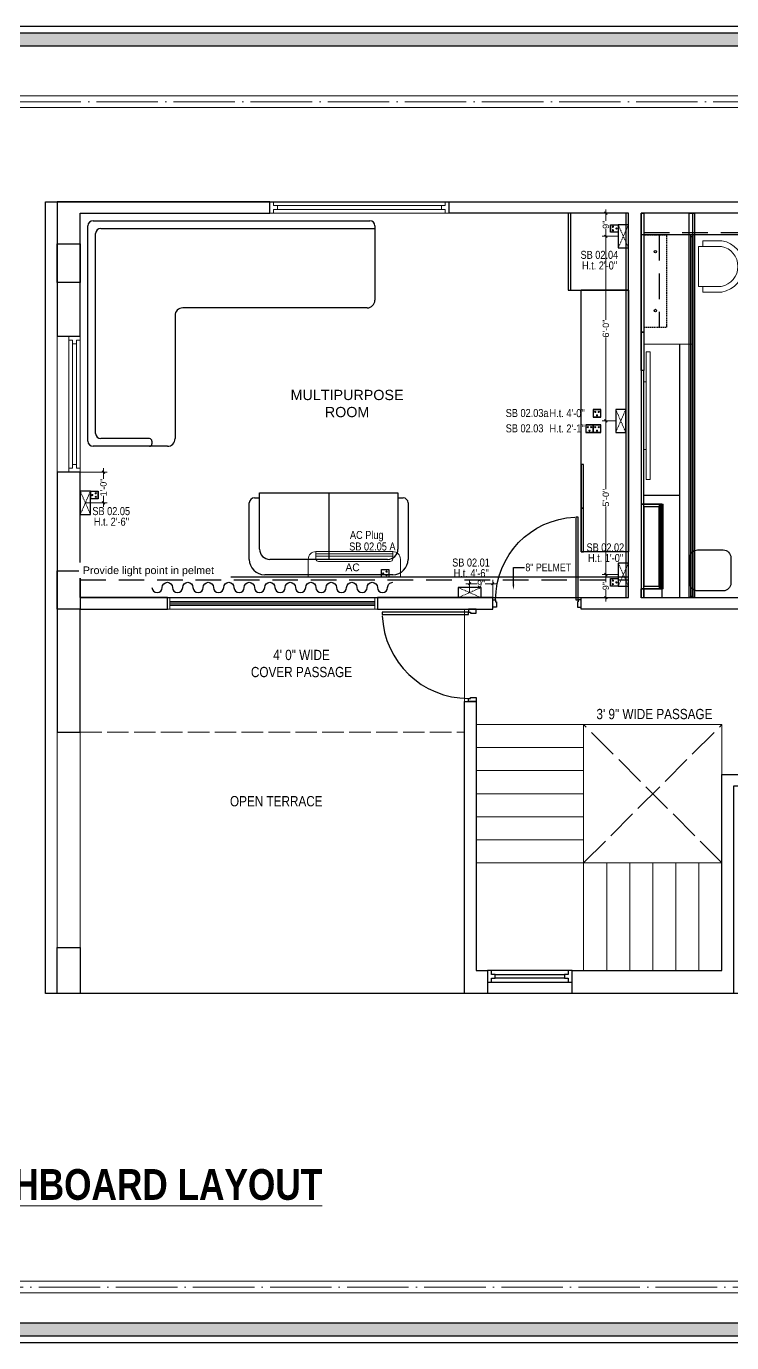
# Model space of a CAD drawing. Header units: millimetres. Extents: x 145796 to 148307, y -176303 to -174465.
# Drawn here: x 147589 to 147864, y -176303 to -175790 of the extents above; entities that cross this region are included whole.
import ezdxf
from ezdxf import colors
from ezdxf.entities.mleader import LeaderData, LeaderLine
from ezdxf.math import Vec2, Vec3

# ---------------------------------------------------------------- set-up
doc = ezdxf.new("R2010")
doc.units = ezdxf.units.MM
doc.header["$MEASUREMENT"] = 0
doc.header["$PDMODE"] = 2
for name, pattern in [('00 . GROUND FLOOR$0$DASHED', [0.75, 0.5, -0.25]), ('ACAD_ISO02W100', [15, 12, -3]), ('ACAD_ISO04W100', [30, 24, -3, 0, -3]), ('DASHED', [0.75, 0.5, -0.25]), ('DASHED2', [0.375, 0.25, -0.125]), ('DASHEDX2', [1.5, 1, -0.5])]:
    doc.linetypes.add(name, pattern=pattern)
doc.layers.get('Defpoints').update_dxf_attribs({"color": 220})
doc.layers.add('AR DOOR', color=40, linetype='Continuous')
doc.layers.add('AR ELE-5', color=134, linetype='Continuous')
for name, color, linetype, lineweight in [('COLUMN', 1, 'Continuous', 30), ('DIM.', 250, 'Continuous', 13), ('el', 7, 'Continuous', 20), ('ELEC-wires', 1, 'DASHED2', 13), ('Electrical', 84, 'Continuous', 30), ('ELEVATION ( SPIRAL STAIR )', 250, 'Continuous', 9), ('FALSE CEILING', 6, 'Continuous', 30), ('FIRST FLOOR ( DW_RAIL )', 7, 'Continuous', 9), ('FIRST FLOOR ( TEXT )', 7, 'Continuous', 9), ('FIRST FLOOR_( STAIR )', 251, 'Continuous', 9), ('FUR1', 1, 'Continuous', 0), ('FURNITURE', 32, 'Continuous', 9), ('FURNITURE-1', 252, 'Continuous', 13), ('GROUND FLOOR', 7, 'Continuous', 9), ('hatch-rcc', 251, 'Continuous', 9), ('Labelling', 1, 'Continuous', 25), ('NAME PLATE', 7, 'Continuous', 25), ('SECOND FLOOR', 7, 'Continuous', 9), ('SECOND FLOOR  ( PLINE )', 251, 'Continuous', 30), ('SECOND FLOOR ( DW_RAIL )', 7, 'Continuous', 9), ('SECOND FLOOR ( PLine )', 7, 'Continuous', 30), ('Text', 7, 'Continuous', 15), ('text1', 1, 'Continuous', 15), ('wall', 7, 'Continuous', 30), ('XX~SLAB ( BEAM )~ ( DIM )', 7, 'Continuous', 9)]:
    doc.layers.add(name, color=color, linetype=linetype, lineweight=lineweight)
doc.layers.add('XX~SLAB ( PLINE )', color=251, linetype='Continuous', plot=False)
doc.styles.add('Aerial', font='arial.ttf')
doc.styles.add('KATHA', font='swissc.ttf')
doc.styles.get("Standard").update_dxf_attribs({"font": 'arial.ttf', "height": 6})
doc.styles.add('style4', font='ARIALN.TTF')
doc.styles.add('TEXT', font='eurr____.ttf')
doc.dimstyles.new('Cn_BT_9 ( BOLD )', dxfattribs={"dimtxt": 2.5, "dimasz": 1, "dimexe": 1.5, "dimexo": 0, "dimgap": 0.09, "dimtad": 0, "dimdec": 0, "dimzin": 3, "dimdsep": 46, "dimlunit": 4, "dimtxsty": 'Aerial', "dimblk": 'OBLIQUE', "dimcen": 0.09, "dimdle": 1.5, "dimclrd": 1, "dimclre": 1, "dimclrt": 5, "dimadec": 0, "dimazin": 0, "dimtfac": 0.75, "dimtdec": 0, "dimtofl": 0, "dimtmove": 0, "dimatfit": 3, "dimldrblk": 'OBLIQUE', "dimfxl": 0, "dimtolj": 1, "dimtzin": 0, "dimlwd": 15, "dimlwe": 15, "dimarcsym": 0})

# ---------------------------------------------------------------- blocks, each defined once
blk = doc.blocks.new('LAYOUT FILE')
at = {"layer": 'NAME PLATE', "true_color": 0xd39e00}
h = blk.add_hatch(color=42, dxfattribs=at)
h.paths.add_polyline_path([(3346889.83, -513806.18), (3346889.83, -514260.7), (3347535.56, -514260.7), (3347535.56, -513806.18)])
h.paths.add_polyline_path([(3346894.36, -513810.71), (3347531.03, -513810.71), (3347531.03, -514256.17), (3346894.36, -514256.17)], flags=16)
at = {"layer": 'NAME PLATE', "color": 42, "true_color": 0xd39e00}
for points in [[(3346887.56, -513803.91), (3347537.83, -513803.91), (3347537.83, -514262.96), (3346887.56, -514262.96)], [(3346889.83, -513806.18), (3347535.56, -513806.18), (3347535.56, -514260.7), (3346889.83, -514260.7)], [(3346894.36, -513810.71), (3347531.03, -513810.71), (3347531.03, -514256.17), (3346894.36, -514256.17)]]:
    blk.add_lwpolyline(points, close=True, dxfattribs=at)
blk = doc.blocks.new('ceiling')
at = {"layer": 'FURNITURE', "color": 9, "lineweight": 30, "true_color": 0xc7c8ca}
for p, q in [((142904.89, -176849.37, -0.13), (143012.89, -176849.37, -0.13)), ((142902.89, -176935.37, -0.13), (142902.89, -176851.37, -0.13)), ((142905.89, -176932.37, -0.13), (142905.89, -176854.37, -0.13)), ((142907.89, -176852.37, -0.13), (143014.89, -176852.37, -0.13)), ((143014.89, -176851.37, -0.13), (143014.89, -176880.36, -0.13)), ((143113.89, -176876.42), (143095.39, -176876.42)), ((142936.89, -176886.36, -0.13), (142936.89, -176934.37, -0.13)), ((143011.89, -176883.36, -0.13), (142939.89, -176883.36, -0.13)), ((142933.89, -176937.37, -0.13), (142904.89, -176937.37, -0.13)), ((142926.89, -176934.37, -0.13), (142907.89, -176934.37, -0.13)), ((142927.89, -176935.37, -0.13), (142927.89, -176936.37, -0.13)), ((142967.89, -176957.47, -0.13), (142969.89, -176957.47, -0.13)), ((142969.89, -176977.47, -0.13), (142969.89, -176955.47, -0.13)), ((142969.89, -176955.47, -0.13), (143023.89, -176955.47, -0.13)), ((142996.89, -176955.47, -0.13), (142996.89, -176981.47, -0.13)), ((143023.89, -176955.47, -0.13), (143023.89, -176977.47, -0.13)), ((143023.89, -176955.47, -0.13), (143023.89, -176957.47, -0.13)), ((143023.89, -176957.47, -0.13), (143025.89, -176957.47, -0.13)), ((142965.89, -176981.47, -0.13), (142965.89, -176959.47, -0.13)), ((143027.89, -176959.47, -0.13), (143027.89, -176981.47, -0.13)), ((143019.89, -176981.47, -0.13), (142973.89, -176981.47, -0.13)), ((143021.89, -176987.47, -0.13), (142971.89, -176987.47, -0.13))]:
    blk.add_line(p, q, dxfattribs=at)
at = {"layer": 'FURNITURE', "color": 3, "linetype": 'DASHEDX2', "lineweight": 30, "ltscale": 10}
blk.add_line((142899.89, -176989.42, -0.13), (143113.89, -176989.42, -0.13), dxfattribs=at)
at = {"layer": 'FURNITURE', "color": 9, "lineweight": 30, "ltscale": 10, "true_color": 0xc7c8ca}
for points in [[(143090.39, -176876.42), (143113.89, -176876.42), (143113.89, -176846.42), (143090.39, -176846.42)], [(143090.39, -176876.42), (143091.39, -176876.42), (143091.39, -176846.42), (143090.39, -176846.42)], [(143112.89, -176996.42), (143113.89, -176996.42), (143113.89, -176846.42), (143112.89, -176846.42)], [(143113.89, -176876.42), (143113.89, -176978.5), (143095.39, -176978.5), (143095.39, -176876.42)], [(143096.39, -176961.5), (143096.39, -176944.5), (143095.39, -176944.5), (143095.39, -176961.5)], [(143096.39, -176978.5), (143096.39, -176961.5), (143095.39, -176961.5), (143095.39, -176978.5)], [(143113.89, -176996.42), (143113.89, -176988.42), (142899.89, -176988.42), (142899.89, -176996.42)]]:
    blk.add_lwpolyline(points, close=True, dxfattribs=at)
at = {"layer": 'FURNITURE', "color": 9, "lineweight": 25, "true_color": 0xc7c8ca, "elevation": -0.13}
blk.add_lwpolyline([(142927.89, -176992.42, 1), (142931.89, -176992.42, -1), (142935.89, -176992.42, 1), (142939.89, -176992.42, -1), (142943.89, -176992.42, 1), (142947.89, -176992.42, -1), (142951.89, -176992.42, 1), (142955.89, -176992.42, -1), (142959.89, -176992.42, 1), (142963.89, -176992.42, -1), (142967.89, -176992.42, 1), (142971.89, -176992.42, -1), (142975.89, -176992.42, 1), (142979.89, -176992.42, -1), (142983.89, -176992.42, 1), (142987.89, -176992.42, -1), (142991.89, -176992.42, 1), (142995.89, -176992.42, -1), (142999.89, -176992.42, 1), (143003.89, -176992.42, -1), (143007.89, -176992.42, 1), (143011.89, -176992.42, -1), (143015.89, -176992.42, 1), (143019.89, -176992.42, -0.414214), (143021.89, -176990.42, -0.414214)], format="xyb", dxfattribs=at)
at = {"layer": 'FURNITURE', "color": 9, "lineweight": 30, "true_color": 0xc7c8ca}
for centre, radius, start, end in [((142904.89, -176851.37, -0.13), 2, 90, 180), ((143012.89, -176851.37, -0.13), 2, 0, 90), ((142907.89, -176854.37, -0.13), 2, 90, 180), ((143011.89, -176880.36, -0.13), 3, 270, 0), ((142939.89, -176886.36, -0.13), 3, 90, 180), ((142907.89, -176932.37, -0.13), 2, 180, 270), ((142904.89, -176935.37, -0.13), 2, 180, 270), ((142926.89, -176935.37, -0.13), 1, 0, 90), ((142926.89, -176936.37, -0.13), 1, 270, 0), ((142933.89, -176934.37, -0.13), 3, 270, 0), ((142967.89, -176959.47, -0.13), 2, 90, 180), ((143025.89, -176959.47, -0.13), 2, 0, 90), ((142973.89, -176977.47, -0.13), 4, 180, 270), ((143019.89, -176977.47, -0.13), 4, 270, 0), ((142971.89, -176981.47, -0.13), 6, 180, 270), ((143021.89, -176981.47, -0.13), 6, 270, 0)]:
    blk.add_arc(centre, radius, start, end, dxfattribs=at)
blk = doc.blocks.new('*U19')
for points in [[(0, 0), (0, 1120), (-30, 1120), (-30, 0)], [(40, 0), (0, 0), (0, -30), (-10, -30), (-10, -100), (40, -100)], [(-1160, 0), (-1120, 0), (-1120, -30), (-1110, -30), (-1110, -100), (-1160, -100)]]:
    blk.add_lwpolyline(points, close=True)
at = {"layer": 'AR ELE-5', "linetype": 'ByBlock', "ltscale": 15}
blk.add_arc((2, -1), 1122, 92.373, 179.9653, dxfattribs=at)
blk = doc.blocks.new('*U20')
for points in [[(-1160, 0), (-1120, 0), (-1120, 30), (-1110, 30), (-1110, 100), (-1160, 100)], [(0, 0), (0, -1120), (-30, -1120), (-30, 0)], [(40, 0), (0, 0), (0, 30), (-10, 30), (-10, 100), (40, 100)]]:
    blk.add_lwpolyline(points, close=True)
at = {"layer": 'AR ELE-5', "linetype": 'ByBlock', "ltscale": 15}
blk.add_arc((2, 1), 1122, 180.0347, 267.627, dxfattribs=at)
blk = doc.blocks.new('AC PLAN')
at = {"layer": 'Electrical', "lineweight": 15}
for p, q in [((1311.48, 1908.44), (1311.48, 1944.46)), ((1311.48, 1944.46), (1318.46, 1944.46)), ((1318.6, 1941.45), (1321.47, 1941.45)), ((1319.61, 1911.45), (1319.61, 1941.45)), ((1320.61, 1911.45), (1320.61, 1941.45)), ((1321.47, 1941.45), (1321.47, 1911.45)), ((1321.47, 1911.45), (1321.47, 1941.45)), ((1317.6, 1912.45), (1317.6, 1940.45)), ((1318.6, 1911.45), (1321.47, 1911.45)), ((1321.47, 1911.45), (1321.47, 1911.45)), ((1318.46, 1908.44), (1311.48, 1908.44))]:
    blk.add_line(p, q, dxfattribs=at)
for centre, start, end in [((1318.46, 1941.45), 0, 90), ((1318.46, 1911.45), 270, 0)]:
    blk.add_arc(centre, 3.01, start, end, dxfattribs=at)
at = {"layer": 'Electrical', "lineweight": 15, "extrusion": (0, 0, -1)}
for centre, start_param, end_param in [((1318.6, 1940.45), -0.785398, 0.785398), ((1318.6, 1912.45), 3.926991, 5.497787)]:
    blk.add_ellipse(centre, major_axis=(-0.71, 0.71), ratio=1, start_param=start_param, end_param=end_param, dxfattribs=at)
at = {"layer": 'Text', "style": 'TEXT'}
blk.add_text('AC', height=3, rotation=270, dxfattribs=at).set_placement((1313.81, 1929.93))
blk = doc.blocks.new('RGH')
at = {"color": 242, "linetype": 'DASHED', "true_color": 0xcd2027}
for p, q in [((130318.55, 18194.22), (130309.54, 18198.2)), ((130318.55, 18198.2), (130309.54, 18194.22))]:
    blk.add_line(p, q, dxfattribs=at)
at = {"layer": 'ELEC-wires', "color": 5, "linetype": 'ByBlock', "lineweight": 30, "ltscale": 4}
blk.add_lwpolyline([(130309.54, 18198.2), (130318.55, 18198.2), (130318.55, 18194.22), (130309.54, 18194.22)], close=True, dxfattribs=at)
blk = doc.blocks.new('erfer')
at = {"layer": 'hatch-rcc', "lineweight": 30}
blk.add_lwpolyline([(1905.9, -1304.21), (1908.38, -1304.21), (1908.38, -1306.73), (1905.9, -1306.73)], close=True, dxfattribs=at)
at = {"layer": 'hatch-rcc'}
blk.add_lwpolyline([(1905.96, -1304.28), (1908.31, -1304.28), (1908.31, -1306.66), (1905.96, -1306.66)], close=True, dxfattribs=at)
for centre in [(1907.14, -1304.81), (1906.56, -1305.95), (1907.72, -1305.95)]:
    blk.add_circle(centre, 0.211, dxfattribs=at)
blk = doc.blocks.new('_Oblique')
at = {"layer": 'wall', "color": 0, "lineweight": -2}
blk.add_line((-0.5, -0.5), (0.5, 0.5), dxfattribs=at)
blk = doc.blocks.new('*D332')
at = {"layer": 'Defpoints', "color": 0, "ltscale": 10, "transparency": 16777216}
for p in [(147610.18, -175963.64, -0.13), (147612.17, -175975.64), (147619.24, -175975.64)]:
    blk.add_point(p, dxfattribs=at)
at = {"layer": 'FURNITURE', "color": 1, "lineweight": 15, "ltscale": 10, "transparency": 16777216}
for p, q in [((147619.24, -175962.14), (147619.24, -175966.34)), ((147610.18, -175963.64), (147620.74, -175963.64)), ((147619.24, -175977.14), (147619.24, -175972.93)), ((147612.17, -175975.64), (147620.74, -175975.64))]:
    blk.add_line(p, q, dxfattribs=at)
for p, rotation in [((147619.24, -175963.64), 90), ((147619.24, -175975.64), 270)]:
    blk.add_blockref('_Oblique', p, dxfattribs=dict(at, rotation=rotation))
at = {"layer": 'FURNITURE', "color": 5, "ltscale": 10, "transparency": 16777216, "insert": (147619.24, -175969.64), "char_height": 2.5, "attachment_point": 5, "rotation": 90, "style": 'Aerial'}
blk.add_mtext('\\A1;1\'-0"', dxfattribs=at)
blk = doc.blocks.new('*D333')
at = {"layer": 'Defpoints', "color": 0, "ltscale": 10, "transparency": 16777216}
for p in [(147771.18, -176007.18), (147762.18, -176010.65, -0.13), (147771.18, -176012.64, -0.13)]:
    blk.add_point(p, dxfattribs=at)
at = {"layer": 'FURNITURE', "color": 1, "lineweight": 15, "ltscale": 10, "transparency": 16777216}
for p, q in [((147760.68, -176007.18), (147765.15, -176007.18)), ((147762.18, -176010.65), (147762.18, -176005.68)), ((147772.68, -176007.18), (147768.21, -176007.18)), ((147771.18, -176012.64), (147771.18, -176005.68))]:
    blk.add_line(p, q, dxfattribs=at)
at = {"layer": 'FURNITURE', "color": 1, "lineweight": 15, "ltscale": 10, "transparency": 16777216, "rotation": 180}
blk.add_blockref('_Oblique', (147762.18, -176007.18), dxfattribs=at)
at = {"layer": 'FURNITURE', "color": 1, "lineweight": 15, "ltscale": 10, "transparency": 16777216}
blk.add_blockref('_Oblique', (147771.18, -176007.18), dxfattribs=at)
at = {"layer": 'FURNITURE', "color": 5, "ltscale": 10, "transparency": 16777216, "insert": (147766.68, -176007.18), "char_height": 2.5, "attachment_point": 5, "style": 'Aerial'}
blk.add_mtext('\\A1;9"', dxfattribs=at)
blk = doc.blocks.new('*D334')
at = {"layer": 'Defpoints', "color": 0, "ltscale": 10, "transparency": 16777216}
for p in [(147820.19, -176003.64), (147815.36, -176012.64), (147820.19, -176012.64, -0.13)]:
    blk.add_point(p, dxfattribs=at)
at = {"layer": 'FURNITURE', "color": 1, "lineweight": 15, "ltscale": 10, "transparency": 16777216}
for p, q in [((147820.19, -176003.64), (147813.86, -176003.64)), ((147815.36, -176002.14), (147815.36, -176006.61)), ((147820.19, -176012.64), (147813.86, -176012.64)), ((147815.36, -176014.14), (147815.36, -176009.67))]:
    blk.add_line(p, q, dxfattribs=at)
for p, rotation in [((147815.36, -176003.64), 90), ((147815.36, -176012.64), 270)]:
    blk.add_blockref('_Oblique', p, dxfattribs=dict(at, rotation=rotation))
at = {"layer": 'FURNITURE', "color": 5, "ltscale": 10, "transparency": 16777216, "insert": (147815.36, -176008.14), "char_height": 2.5, "attachment_point": 5, "rotation": 90, "style": 'Aerial'}
blk.add_mtext('\\A1;9"', dxfattribs=at)
blk = doc.blocks.new('*D335')
at = {"layer": 'Defpoints', "color": 0, "ltscale": 10, "transparency": 16777216}
for p in [(147815.36, -175943.68), (147819.19, -175943.68), (147820.19, -176003.64)]:
    blk.add_point(p, dxfattribs=at)
at = {"layer": 'FURNITURE', "color": 1, "lineweight": 15, "ltscale": 10, "transparency": 16777216}
for p, q in [((147815.36, -175942.18), (147815.36, -175970.25)), ((147819.19, -175943.68), (147813.86, -175943.68)), ((147815.36, -176005.14), (147815.36, -175977.07)), ((147820.19, -176003.64), (147813.86, -176003.64))]:
    blk.add_line(p, q, dxfattribs=at)
for p, rotation in [((147815.36, -175943.68), 90), ((147815.36, -176003.64), 270)]:
    blk.add_blockref('_Oblique', p, dxfattribs=dict(at, rotation=rotation))
at = {"layer": 'FURNITURE', "color": 5, "ltscale": 10, "transparency": 16777216, "insert": (147815.36, -175973.66), "char_height": 2.5, "attachment_point": 5, "rotation": 90, "style": 'Aerial'}
blk.add_mtext('\\A1;5\'-0"', dxfattribs=at)
blk = doc.blocks.new('*D336')
at = {"layer": 'Defpoints', "color": 0, "ltscale": 10, "transparency": 16777216}
for p in [(147815.36, -175871.64), (147820.19, -175871.64, -0.13), (147819.19, -175943.68)]:
    blk.add_point(p, dxfattribs=at)
at = {"layer": 'FURNITURE', "color": 1, "lineweight": 15, "ltscale": 10, "transparency": 16777216}
for p, q in [((147815.36, -175870.14), (147815.36, -175904.24)), ((147820.19, -175871.64), (147813.86, -175871.64)), ((147815.36, -175945.18), (147815.36, -175911.08)), ((147819.19, -175943.68), (147813.86, -175943.68))]:
    blk.add_line(p, q, dxfattribs=at)
for p, rotation in [((147815.36, -175871.64), 90), ((147815.36, -175943.68), 270)]:
    blk.add_blockref('_Oblique', p, dxfattribs=dict(at, rotation=rotation))
at = {"layer": 'FURNITURE', "color": 5, "ltscale": 10, "transparency": 16777216, "insert": (147815.36, -175907.66), "char_height": 2.5, "attachment_point": 5, "rotation": 90, "style": 'Aerial'}
blk.add_mtext('\\A1;6\'-0"', dxfattribs=at)
blk = doc.blocks.new('*D337')
at = {"layer": 'Defpoints', "color": 0, "ltscale": 10, "transparency": 16777216}
for p in [(147815.36, -175862.64), (147824.18, -175862.64, -0.13), (147820.19, -175871.64, -0.13)]:
    blk.add_point(p, dxfattribs=at)
at = {"layer": 'FURNITURE', "color": 1, "lineweight": 15, "ltscale": 10, "transparency": 16777216}
for p, q in [((147824.18, -175862.64), (147813.86, -175862.64)), ((147815.36, -175861.14), (147815.36, -175865.61)), ((147815.36, -175873.14), (147815.36, -175868.67)), ((147820.19, -175871.64), (147813.86, -175871.64))]:
    blk.add_line(p, q, dxfattribs=at)
for p, rotation in [((147815.36, -175862.64), 90), ((147815.36, -175871.64), 270)]:
    blk.add_blockref('_Oblique', p, dxfattribs=dict(at, rotation=rotation))
at = {"layer": 'FURNITURE', "color": 5, "ltscale": 10, "transparency": 16777216, "insert": (147815.36, -175867.14), "char_height": 2.5, "attachment_point": 5, "rotation": 90, "style": 'Aerial'}
blk.add_mtext('\\A1;9"', dxfattribs=at)
blk = doc.blocks.new('16')
at = {"layer": 'hatch-rcc', "color": 1, "lineweight": 30}
blk.add_lwpolyline([(392822.83, -38266.87), (392825.13, -38266.87), (392825.13, -38269.2), (392822.83, -38269.2)], close=True, dxfattribs=at)
at = {"layer": 'hatch-rcc', "color": 1}
blk.add_lwpolyline([(392822.89, -38266.93), (392825.07, -38266.93), (392825.07, -38269.14), (392822.89, -38269.14)], close=True, dxfattribs=at)
for centre in [(392823.44, -38268.48), (392823.98, -38267.42), (392824.52, -38268.48)]:
    blk.add_circle(centre, 0.195, dxfattribs=at)

msp = doc.modelspace()

# ---------------------------------------------------------------- linework, layer by layer
at = {"color": 9, "lineweight": 9, "true_color": 0xc7c8ca, "elevation": -0.13}
for points in [[(147832.6, -175916.68), (147831.15, -175916.68), (147831.15, -175966.51), (147832.6, -175966.51)], [(147831.15, -175928.38), (147830.2, -175928.38), (147830.2, -175954.82), (147831.15, -175954.82)]]:
    msp.add_lwpolyline(points, close=True, dxfattribs=at)
at = {"layer": 'COLUMN', "elevation": -0.13}
for points in [[(147601.18, -175874.64), (147610.18, -175874.64), (147610.18, -175889.64), (147601.18, -175889.64)], [(147601.18, -176002.14), (147610.18, -176002.14), (147610.18, -176017.14), (147601.18, -176017.14)], [(147601.18, -176149.14), (147610.18, -176149.14), (147610.18, -176167.14), (147601.18, -176167.14)]]:
    msp.add_lwpolyline(points, close=True, dxfattribs=at)
at = {"layer": 'Electrical', "color": 7, "lineweight": 30, "elevation": -0.13}
msp.add_lwpolyline([(147848.38, -175871.13), (147848.38, -176012.64), (147849.44, -176012.64), (147849.44, -175871.13)], close=True, dxfattribs=at)
at = {"layer": 'Electrical', "color": 175, "lineweight": 30, "ltscale": 8, "true_color": 0x4554a5, "elevation": -0.13}
for points in [[(147849.22, -176012.24), (147848.59, -176012.24), (147848.59, -175871.65), (147849.22, -175871.65)], [(147849.2, -176012.22), (147848.61, -176012.22), (147848.61, -175871.67), (147849.2, -175871.67)]]:
    msp.add_lwpolyline(points, close=True, dxfattribs=at)
at = {"layer": 'ELEVATION ( SPIRAL STAIR )', "color": 9, "true_color": 0xc7c8ca, "elevation": -0.13}
msp.add_lwpolyline([(147836.68, -175976.21), (147836.68, -176009.21), (147837.68, -176009.21), (147837.68, -175976.21)], close=True, dxfattribs=at)
at = {"layer": 'FALSE CEILING', "lineweight": 25, "elevation": -0.13}
msp.add_lwpolyline([(147849.91, -175862.64), (147849.91, -176012.64), (147847.91, -176012.64), (147847.91, -175862.64)], close=True, dxfattribs=at)
at = {"layer": 'FIRST FLOOR ( DW_RAIL )', "elevation": -0.13}
for points in [[(147645.18, -176017.14), (147645.18, -176012.64)], [(147725.18, -176012.64), (147725.18, -176017.14)]]:
    msp.add_lwpolyline(points, dxfattribs=at)
for points in [[(147645.18, -176014.14), (147725.18, -176014.14), (147725.18, -176014.64), (147645.18, -176014.64)], [(147645.18, -176015.14), (147725.18, -176015.14), (147725.18, -176015.64), (147645.18, -176015.64)]]:
    msp.add_lwpolyline(points, close=True, dxfattribs=at)
at = {"layer": 'FIRST FLOOR_( STAIR )'}
for p, q in [((147806.68, -176062.14, -0.13), (147764.68, -176062.14, -0.13)), ((147806.68, -176062.14, -0.13), (147806.68, -176158.14, -0.13)), ((147806.68, -176071.14, -0.13), (147764.68, -176071.14, -0.13)), ((147806.68, -176080.14, -0.13), (147764.68, -176080.14, -0.13)), ((147806.68, -176089.14, -0.13), (147764.68, -176089.14, -0.13)), ((147806.68, -176098.14, -0.13), (147764.68, -176098.14, -0.13)), ((147806.68, -176107.14, -0.13), (147764.68, -176107.14, -0.13)), ((147860.68, -176116.14, -0.13), (147764.68, -176116.14, -0.13)), ((147815.68, -176116.14, -0.13), (147815.68, -176158.14, -0.13)), ((147824.68, -176116.14, -0.13), (147824.68, -176158.14, -0.13)), ((147833.68, -176116.14, -0.13), (147833.68, -176158.14, -0.13)), ((147842.68, -176116.14, -0.13), (147842.68, -176158.14, -0.13)), ((147851.68, -176116.14, -0.13), (147851.68, -176158.14, -0.13))]:
    msp.add_line(p, q, dxfattribs=at)
at = {"layer": 'FURNITURE', "color": 3, "linetype": 'DASHEDX2', "lineweight": 30, "ltscale": 10}
for p, q in [((147830.18, -175870.13, -0.13), (147985.68, -175870.13, -0.13)), ((147836.18, -175871.14, -0.13), (147836.18, -175907.14, -0.13))]:
    msp.add_line(p, q, dxfattribs=at)
at = {"layer": 'FURNITURE', "color": 9, "lineweight": 30, "true_color": 0xc7c8ca}
for p, q in [((147985.68, -175871.13, -0.13), (147829.18, -175871.13, -0.13)), ((147844.21, -176012.68, -0.13), (147844.21, -175913.66, -0.13)), ((147844.18, -175972.76, -0.13), (147830.18, -175972.76, -0.13)), ((147829.18, -175976.21, -0.13), (147837.18, -175976.21, -0.13)), ((147837.18, -175976.21, -0.13), (147837.18, -176009.21, -0.13)), ((147837.18, -176009.21, -0.13), (147829.18, -176009.21, -0.13))]:
    msp.add_line(p, q, dxfattribs=at)
at = {"layer": 'FURNITURE', "color": 9, "lineweight": 30, "true_color": 0xc7c8ca, "elevation": -0.13}
msp.add_lwpolyline([(147830.18, -175913.66), (147849.27, -175913.67), (147849.27, -175862.64), (147829.18, -175862.63), (147829.18, -175913.66), (147829.18, -175913.66)], dxfattribs=at)
for points in [[(147829.18, -175909.03), (147829.18, -175862.64), (147830.18, -175862.64), (147830.18, -175909.03)], [(147829.18, -175924.03), (147829.18, -175909.03), (147830.18, -175909.03), (147830.18, -175924.03)], [(147830.18, -175976.21), (147830.18, -175924.03), (147829.18, -175924.03), (147829.18, -175976.21)], [(147829.18, -175976.21), (147829.18, -176009.21), (147837.18, -176009.21), (147837.18, -175976.21)], [(147829.18, -175976.21), (147829.18, -176009.21), (147830.18, -176009.21), (147830.18, -175976.21)], [(147830.18, -175977.21), (147830.18, -176008.21), (147836.18, -176008.21), (147836.18, -175977.21)], [(147836.18, -175976.21), (147836.18, -176009.21), (147837.18, -176009.21), (147837.18, -175976.21)], [(147830.18, -176009.21), (147830.18, -176012.66), (147829.18, -176012.66), (147829.18, -176009.21)], [(147830.18, -176012.66), (147830.18, -176009.21), (147837.18, -176009.21), (147837.18, -176012.66)]]:
    msp.add_lwpolyline(points, close=True, dxfattribs=at)
at = {"layer": 'FURNITURE', "color": 9, "linetype": '00 . GROUND FLOOR$0$DASHED', "lineweight": 30, "true_color": 0xc7c8ca, "elevation": -0.13}
msp.add_lwpolyline([(147830.18, -175871.14), (147830.18, -175907.14), (147839.18, -175907.14), (147839.18, -175871.14)], close=True, dxfattribs=at)
at = {"layer": 'FURNITURE', "color": 9, "true_color": 0xc7c8ca, "elevation": -0.13, "flags": 128}
for points in [[(147853.21, -175891.17), (147853.21, -175893.39), (147860.59, -175893.39, 0.853613), (147860.64, -175873.39), (147853.21, -175873.39), (147853.21, -175875.62)], [(147855.43, -175891.17), (147853.21, -175891.17), (147860.41, -175891.17, 0.835758), (147860.45, -175875.61), (147855.43, -175875.61), (147853.21, -175875.61)]]:
    msp.add_lwpolyline(points, format="xyb", dxfattribs=at)
at = {"layer": 'FURNITURE', "color": 9, "true_color": 0xc7c8ca, "elevation": -0.13}
msp.add_lwpolyline([(147853.21, -175875.62), (147851.52, -175875.62), (147851.52, -175891.18), (147853.21, -175891.17)], dxfattribs=at)
at = {"layer": 'FURNITURE', "color": 9, "lineweight": 30, "true_color": 0xc7c8ca, "elevation": -0.13}
msp.add_lwpolyline([(147851.19, -175994.03), (147861.16, -175994.03, -0.414214), (147864.16, -175997.03), (147864.16, -176006.99, -0.414214), (147861.16, -176009.99), (147851.19, -176009.99, -0.414214), (147848.19, -176006.99), (147848.19, -175997.03, -0.414214)], format="xyb", close=True, dxfattribs=at)
at = {"layer": 'FURNITURE', "color": 9, "lineweight": 30, "true_color": 0xc7c8ca}
for centre in [(147834.68, -175877.64, -0.13), (147834.68, -175900.64, -0.13)]:
    msp.add_circle(centre, 0.5, dxfattribs=at)
at = {"layer": 'GROUND FLOOR'}
for p, q in [((147501.43, -175816.89, -0.13), (148001.68, -175816.89, -0.13)), ((147505.93, -175821.39, -0.13), (148001.68, -175821.39, -0.13)), ((147505.93, -176279.39, -0.13), (148001.68, -176279.39, -0.13)), ((147501.43, -176283.89, -0.13), (148001.68, -176283.89, -0.13))]:
    msp.add_line(p, q, dxfattribs=at)
at = {"layer": 'GROUND FLOOR', "color": 1, "linetype": 'ACAD_ISO04W100', "elevation": -0.13}
msp.add_lwpolyline([(148001.68, -175819.14), (147503.68, -175819.14), (147503.68, -176281.64), (148001.68, -176281.64)], dxfattribs=at)
at = {"layer": 'SECOND FLOOR'}
for p, q in [((147601.18, -175858.14, -0.13), (148001.68, -175858.14, -0.13)), ((147601.18, -175858.14, -0.13), (147601.18, -176167.14, -0.13)), ((147684.18, -175858.14, -0.13), (147684.18, -175862.64, -0.13)), ((147754.18, -175858.14, -0.13), (147754.18, -175862.64, -0.13)), ((147610.18, -176012.64, -0.13), (147610.18, -175862.64, -0.13)), ((147610.18, -175862.64, -0.13), (147824.18, -175862.64, -0.13)), ((147824.18, -175862.64, -0.13), (147824.18, -176012.64, -0.13)), ((147829.18, -175862.64, -0.13), (147988.68, -175862.64, -0.13)), ((147610.18, -175910.64, -0.13), (147601.18, -175910.64, -0.13)), ((147610.18, -175963.64, -0.13), (147601.18, -175963.64, -0.13)), ((147610.18, -176012.64, -0.13), (147644.18, -176012.64, -0.13)), ((147644.18, -176017.14, -0.13), (147644.18, -176012.64, -0.13)), ((147726.18, -176012.64, -0.13), (147764.68, -176012.64, -0.13)), ((147726.18, -176017.14, -0.13), (147726.18, -176012.64, -0.13)), ((147610.18, -176017.14, -0.13), (147764.68, -176017.14, -0.13)), ((147610.18, -176167.14, -0.13), (147610.18, -176017.14, -0.13)), ((147760.18, -176167.14, -0.13), (147760.18, -176017.14, -0.13)), ((147824.18, -176017.14, -0.13), (147828.68, -176017.14, -0.13)), ((147760.18, -176053.14, -0.13), (147764.68, -176053.14, -0.13)), ((147764.68, -176158.14, -0.13), (147764.68, -176053.14, -0.13)), ((147610.18, -176065.14, -0.13), (147601.18, -176065.14, -0.13)), ((147860.68, -176081.64, -0.13), (147860.68, -176158.14, -0.13)), ((147902.68, -176081.64, -0.13), (147860.68, -176081.64, -0.13)), ((147860.68, -176158.14, -0.13), (147764.68, -176158.14, -0.13)), ((148001.68, -176167.14, -0.13), (147601.18, -176167.14, -0.13))]:
    msp.add_line(p, q, dxfattribs=at)
at = {"layer": 'SECOND FLOOR', "elevation": -0.13}
msp.add_lwpolyline([(147754.18, -175858.14), (147752.68, -175858.14), (147752.68, -175859.64), (147751.18, -175859.64), (147751.18, -175861.14), (147687.18, -175861.14), (147687.18, -175859.64), (147685.68, -175859.64), (147685.68, -175858.14), (147684.18, -175858.14), (147684.18, -175862.64), (147685.68, -175862.64), (147685.68, -175861.14), (147687.18, -175861.14), (147687.18, -175859.64), (147751.18, -175859.64), (147751.18, -175861.14), (147752.68, -175861.14), (147752.68, -175862.64), (147754.18, -175862.64), (147754.18, -175858.14), (147684.18, -175858.14), (147684.18, -175862.64), (147754.18, -175862.64)], close=True, dxfattribs=at)
at = {"layer": 'SECOND FLOOR', "color": 1, "linetype": 'ACAD_ISO02W100', "ltscale": 0.7, "elevation": -0.13}
msp.add_lwpolyline([(147610.18, -176065.14), (147760.18, -176065.14)], dxfattribs=at)
at = {"layer": 'SECOND FLOOR  ( PLINE )', "elevation": -0.13}
for points in [[(147610.18, -175862.64), (147684.18, -175862.64), (147684.18, -175858.14), (147601.18, -175858.14), (147601.18, -175910.64), (147610.18, -175910.64)], [(147824.18, -176017.14), (147805.68, -176017.14), (147805.68, -176012.64), (147824.18, -176012.64), (147824.18, -175862.64), (147754.18, -175862.64), (147754.18, -175858.14), (147899.68, -175858.14), (147899.68, -175862.64), (147829.18, -175862.64), (147829.18, -176012.64), (147869.66, -176012.64), (147869.66, -176017.14), (147828.68, -176017.14)], [(147644.18, -176012.64), (147610.18, -176012.64), (147610.18, -175963.64), (147605.68, -175963.64), (147601.18, -175963.64), (147601.18, -176065.14), (147610.18, -176065.14), (147610.18, -176017.14), (147644.18, -176017.14)], [(147771.18, -176012.64), (147726.18, -176012.64), (147726.18, -176017.14), (147771.18, -176017.14)]]:
    msp.add_lwpolyline(points, close=True, dxfattribs=at)
msp.add_lwpolyline([(147769.18, -176167.14), (147760.18, -176167.14), (147760.18, -176053.14), (147764.68, -176053.14), (147764.68, -176158.14), (147769.18, -176158.14), (147769.18, -176167.14), (147769.18, -176167.14)], dxfattribs=at)
at = {"layer": 'SECOND FLOOR ( DW_RAIL )', "elevation": -0.13}
msp.add_lwpolyline([(147610.18, -175963.64), (147610.18, -175962.14), (147608.68, -175962.14), (147608.68, -175960.64), (147607.18, -175960.64), (147607.18, -175913.64), (147608.68, -175913.64), (147608.68, -175912.14), (147610.18, -175912.14), (147610.18, -175910.64), (147605.68, -175910.64), (147605.68, -175912.14), (147607.18, -175912.14), (147607.18, -175913.64), (147608.68, -175913.64), (147608.68, -175960.64), (147607.18, -175960.64), (147607.18, -175962.14), (147605.68, -175962.14), (147605.68, -175963.64), (147610.18, -175963.64), (147610.18, -175910.64), (147605.68, -175910.64), (147605.68, -175963.64)], close=True, dxfattribs=at)
at = {"layer": 'SECOND FLOOR ( PLine )', "elevation": -0.13}
msp.add_lwpolyline([(147865.18, -176081.64), (147878.68, -176081.64), (147878.68, -176086.14), (147865.18, -176086.14), (147865.18, -176086.14), (147865.18, -176167.14), (147802.18, -176167.14), (147802.18, -176158.14), (147860.68, -176158.14), (147860.68, -176081.64)], close=True, dxfattribs=at)
at = {"layer": 'XX~SLAB ( BEAM )~ ( DIM )'}
msp.add_line((147610.18, -176012.64, -0.13), (147619.18, -176012.64, -0.13), dxfattribs=at)
at = {"layer": 'XX~SLAB ( BEAM )~ ( DIM )', "linetype": 'ACAD_ISO02W100'}
for p, q in [((147860.68, -176116.14, -0.13), (147806.68, -176062.14, -0.13)), ((147806.68, -176116.14, -0.13), (147860.68, -176062.14, -0.13))]:
    msp.add_line(p, q, dxfattribs=at)
at = {"layer": 'XX~SLAB ( BEAM )~ ( DIM )', "elevation": -0.13}
for points in [[(147644.18, -176012.64), (147726.18, -176012.64), (147726.18, -176017.14), (147644.18, -176017.14)], [(147806.68, -176062.14), (147860.68, -176062.14), (147860.68, -176116.14), (147806.68, -176116.14)]]:
    msp.add_lwpolyline(points, close=True, dxfattribs=at)
at = {"layer": 'XX~SLAB ( PLINE )', "elevation": -0.13}
for points in [[(147596.68, -175858.14), (148001.68, -175858.14), (148001.68, -176167.14), (147992.68, -176167.14), (147972.87, -176167.14), (147932.54, -176167.14), (147907.18, -176167.14), (147760.18, -176167.14), (147686.94, -176167.14), (147596.68, -176167.14)], [(147802.18, -176158.14), (147800.68, -176158.14), (147800.68, -176159.64), (147799.18, -176159.64), (147799.18, -176161.14), (147772.18, -176161.14), (147772.18, -176159.64), (147770.68, -176159.64), (147770.68, -176158.14), (147769.18, -176158.14), (147769.18, -176162.64), (147770.68, -176162.64), (147770.68, -176161.14), (147772.18, -176161.14), (147772.18, -176159.64), (147799.18, -176159.64), (147799.18, -176161.14), (147800.68, -176161.14), (147800.68, -176162.64), (147802.18, -176162.64), (147802.18, -176158.14), (147769.18, -176158.14), (147769.18, -176162.64), (147802.18, -176162.64)]]:
    msp.add_lwpolyline(points, close=True, dxfattribs=at)

# ---------------------------------------------------------------- block references
at = {"layer": 'AR DOOR', "linetype": 'ByBlock', "lineweight": -2, "extrusion": (0, 0, -1)}
for name, p, xscale, yscale, zscale, rotation in [('*U20', (-147804.53, -176013.45, 0.13), 0.028749999999994, 0.028749999999994, -0.028749999999994, 180), ('*U19', (-147761.68, -176018.34, 0.13), -0.02999999999996949, 0.02999999999996949, -0.02999999999996949, 270)]:
    msp.add_blockref(name, p, dxfattribs=dict(at, xscale=xscale, yscale=yscale, zscale=zscale, rotation=rotation))
at = {"layer": 'el', "color": 18, "true_color": 0x000000, "xscale": 1.274012090250485, "yscale": 1.274012090250485, "zscale": 1.274012090250485, "rotation": 90}
msp.add_blockref('16', (98975.27, -676465.67, -0.25), dxfattribs=at)
at = {"layer": 'ELEC-wires', "linetype": 'ByBlock', "lineweight": -3, "xscale": -1}
for p, rotation in [((129625.98, -306185.68, -0.25), 270), ((129624.97, -306257.73, -0.13), 270), ((165808.39, -45661.59, -0.25), 90), ((129625.98, -306317.68, -0.13), 270)]:
    msp.add_blockref('RGH', p, dxfattribs=dict(at, rotation=rotation))
msp.add_blockref('RGH', (278076.22, -194206.86, -0.25), dxfattribs=at)
at = {"layer": 'FALSE CEILING', "lineweight": 25}
msp.add_blockref('ceiling', (4710.29, 983.78, -0.13), dxfattribs=at)
at = {"layer": 'FURNITURE', "linetype": 'ByBlock', "lineweight": 15, "rotation": 90}
msp.add_blockref('AC PLAN', (149643.63, -177316.12, -0.25), dxfattribs=at)
msp.add_blockref('AC PLAN', (149643.63, -177316.12, -0.25), dxfattribs=at)
at = {"layer": 'FURNITURE-1', "yscale": 1.18092012721511, "zscale": 1.18092012721511}
for p, xscale, rotation in [((149360.36, -173616.42), 1.18092012721511, 270), ((145559.73, -177482.38, -0.13), -1.18092012721511, 180), ((145556.79, -177488.35, -0.13), -1.18092012721511, 180), ((145559.73, -177488.35, -0.13), -1.18092012721511, 180), ((146074, -178224.78, -0.25), 1.18092012721511, 89.99999999999999), ((149360.36, -173754.5, -0.13), 1.18092012721511, 270)]:
    msp.add_blockref('erfer', p, dxfattribs=dict(at, xscale=xscale, rotation=rotation))
at = {"layer": 'NAME PLATE', "lineweight": 0, "xscale": 1.118853953940139, "yscale": 1.118853953940139, "zscale": 1.118853953940139}
msp.add_blockref('LAYOUT FILE', (-3597236.53, 399081.82), dxfattribs=at)

# ---------------------------------------------------------------- texts
at = {"layer": 'DIM.', "color": 1, "insert": (147539.76, -176235.6, -0.25), "char_height": 12, "attachment_point": 1}
msp.add_mtext_dynamic_manual_height_columns('{\\fArial Narrow|b1|i0|c0|p34;\\LSWITCHBOARD LAYOUT}', width=188.4521, gutter_width=1, heights=[14.6], dxfattribs=at)
at = {"layer": 'FIRST FLOOR ( TEXT )', "char_height": 4, "attachment_point": 5, "style": 'KATHA'}
for s, insert in [('\\A1;{\\fArial Baltic|b0|i0|c186|p34;MULTIPURPOSE \\fArial Baltic|b0|i0|c0|p34;\\P\\fArial Baltic|b0|i0|c186|p34;ROOM }', (147714.34, -175936.91, -0.25)), ('4\' 0" WIDE \\PCOVER PASSAGE', (147696.54, -176038.35, -0.13)), ('3\' 9" WIDE PASSAGE', (147834.32, -176058.07, -0.13)), ('OPEN TERRACE', (147686.7, -176092.08, -0.13))]:
    msp.add_mtext(s, dxfattribs=dict(at, insert=insert))
at = {"layer": 'FUR1', "color": 1, "style": 'style4'}
for s, p in [("H.t. 2'-0''", (147806.05, -175884.58, -0.13)), ("H.t. 4'-0''", (147793.38, -175942.21, -0.13)), ("H.t. 2'-1''", (147793.38, -175948.18, -0.13)), ("H.t. 2'-6''", (147615.49, -175984.57, -0.13)), ("H.t. 1'-0''", (147808.39, -175998.73, -0.13)), ("H.t. 4'-6''", (147755.94, -176004.64, -0.13))]:
    msp.add_text(s, height=3.1217, dxfattribs=at).set_placement(p)
at = {"layer": 'Labelling', "color": 5, "style": 'style4'}
for s, p in [('SB 02.04', (147805.46, -175880.44, -0.13)), ('SB 02.03a', (147776.27, -175942.16, -0.13)), ('SB 02.03', (147776.27, -175948.13, -0.13)), ('SB 02.05', (147614.91, -175980.43, -0.13)), ('AC Plug', (147715.47, -175989.73, 0.13)), ('SB 02.05 A', (147715.17, -175994.23, 0.13)), ('SB 02.02', (147807.8, -175994.59, -0.13)), ('SB 02.01', (147755.35, -176000.5, -0.13))]:
    msp.add_text(s, height=3.122, dxfattribs=at).set_placement(p)

# ---------------------------------------------------------------- dimensions: what is measured, and where the dimension line sits
at = {"layer": 'FURNITURE', "ltscale": 10}
for base, p1, p2, picture, middle in [((147815.36, -175862.64, -0.13), (147820.19, -175871.64, -0.25), (147824.18, -175862.64, -0.25), '*D337', (147815.36, -175867.14, -0.13)), ((147815.36, -175871.64, -0.13), (147819.19, -175943.68, -0.13), (147820.19, -175871.64, -0.25), '*D336', (147815.36, -175907.66, -0.13)), ((147815.36, -175943.68, -0.13), (147820.19, -176003.64, -0.13), (147819.19, -175943.68, -0.13), '*D335', (147815.36, -175973.66, -0.13))]:
    dim = msp.add_linear_dim(base=base, p1=p1, p2=p2, angle=90, dimstyle='Cn_BT_9 ( BOLD )', override={"dimtmove": 1}, dxfattribs=at)
    dim.commit()
    dim.dimension.update_dxf_attribs({"geometry": picture, "text_midpoint": middle})
for base, p1, p2, picture, middle in [((147619.24, -175975.64, -0.13), (147610.18, -175963.64, -0.25), (147612.17, -175975.64, -0.13), '*D332', (147619.24, -175969.64, -0.13)), ((147815.36, -176012.64, -0.13), (147820.19, -176003.64, -0.13), (147820.19, -176012.64, -0.25), '*D334', (147815.36, -176008.14, -0.13))]:
    dim = msp.add_linear_dim(base=base, p1=p1, p2=p2, angle=90, dimstyle='Cn_BT_9 ( BOLD )', dxfattribs=at)
    dim.commit()
    dim.dimension.update_dxf_attribs({"geometry": picture, "text_midpoint": middle})
dim = msp.add_linear_dim(base=(147771.18, -176007.18, -0.13), p1=(147762.18, -176010.65, -0.25), p2=(147771.18, -176012.64, -0.25), dimstyle='Cn_BT_9 ( BOLD )', dxfattribs=at)
dim.commit()
dim.dimension.update_dxf_attribs({"geometry": '*D333', "text_midpoint": (147766.68, -176007.18, -0.13)})

# ---------------------------------------------------------------- leaders
at = {"layer": 'text1', "lineweight": 25, "ltscale": 20}
ml = msp.add_multileader_mtext('Standard', dxfattribs=at)
ml.set_content('8" PELMET', color=1, style='style4')
ml.set_leader_properties()
ml.build(insert=Vec2(0, 0))
ml.multileader.update_dxf_attribs({"dogleg_length": 5.94, "arrow_head_size": 2})
ctx = ml.context
ctx.base_point, ctx.char_height, ctx.arrow_head_size, ctx.landing_gap_size, ctx.plane_origin = Vec3(147783.66, -176000.85, -0.13), 3, 2, 0.4, Vec3(147765.81, -175997.15, -0.13)
ctx.text_align_type = 1
notes = []
notes.append((ctx, [(0, (1, 1, 0), (147779.28, -176000.85, -0.13), (1, 0), 4.38, [(0, [(147779.28, -176009.58, -0.13)], 0, [])])]))
ctx.mtext.insert, ctx.mtext.width, ctx.mtext.alignment = Vec3(147792.88, -175999.33, -0.13), 26.2536, 2
for ctx, leaders in notes:
    for number, flags, end, landing, length, lines in leaders:
        leader = LeaderData()
        leader.index, (leader.has_last_leader_line, leader.has_dogleg_vector, leader.attachment_direction) = number, flags
        leader.last_leader_point, leader.dogleg_vector, leader.dogleg_length = Vec3(end), Vec3(landing), length
        for number, points, colour, breaks in lines:
            line = LeaderLine()
            line.index, line.vertices, line.color, line.breaks = number, Vec3.list(points), colors.encode_raw_color(colour), breaks
            leader.lines.append(line)
        ctx.leaders.append(leader)

# ---------------------------------------------------------------- next in the draw order: texts
at = {"layer": 'FUR1', "color": 1, "insert": (147639.29, -176002.4, -0.25), "char_height": 2.9839, "width": 56.1722, "attachment_point": 5, "style": 'style4', "bg_fill": 2}
msp.add_mtext('\\A1;\\pxql;{\\fArial|b0|i0|c0|p34;Provide light point in pelmet}', dxfattribs=at)

doc.saveas('drawing.dxf')
